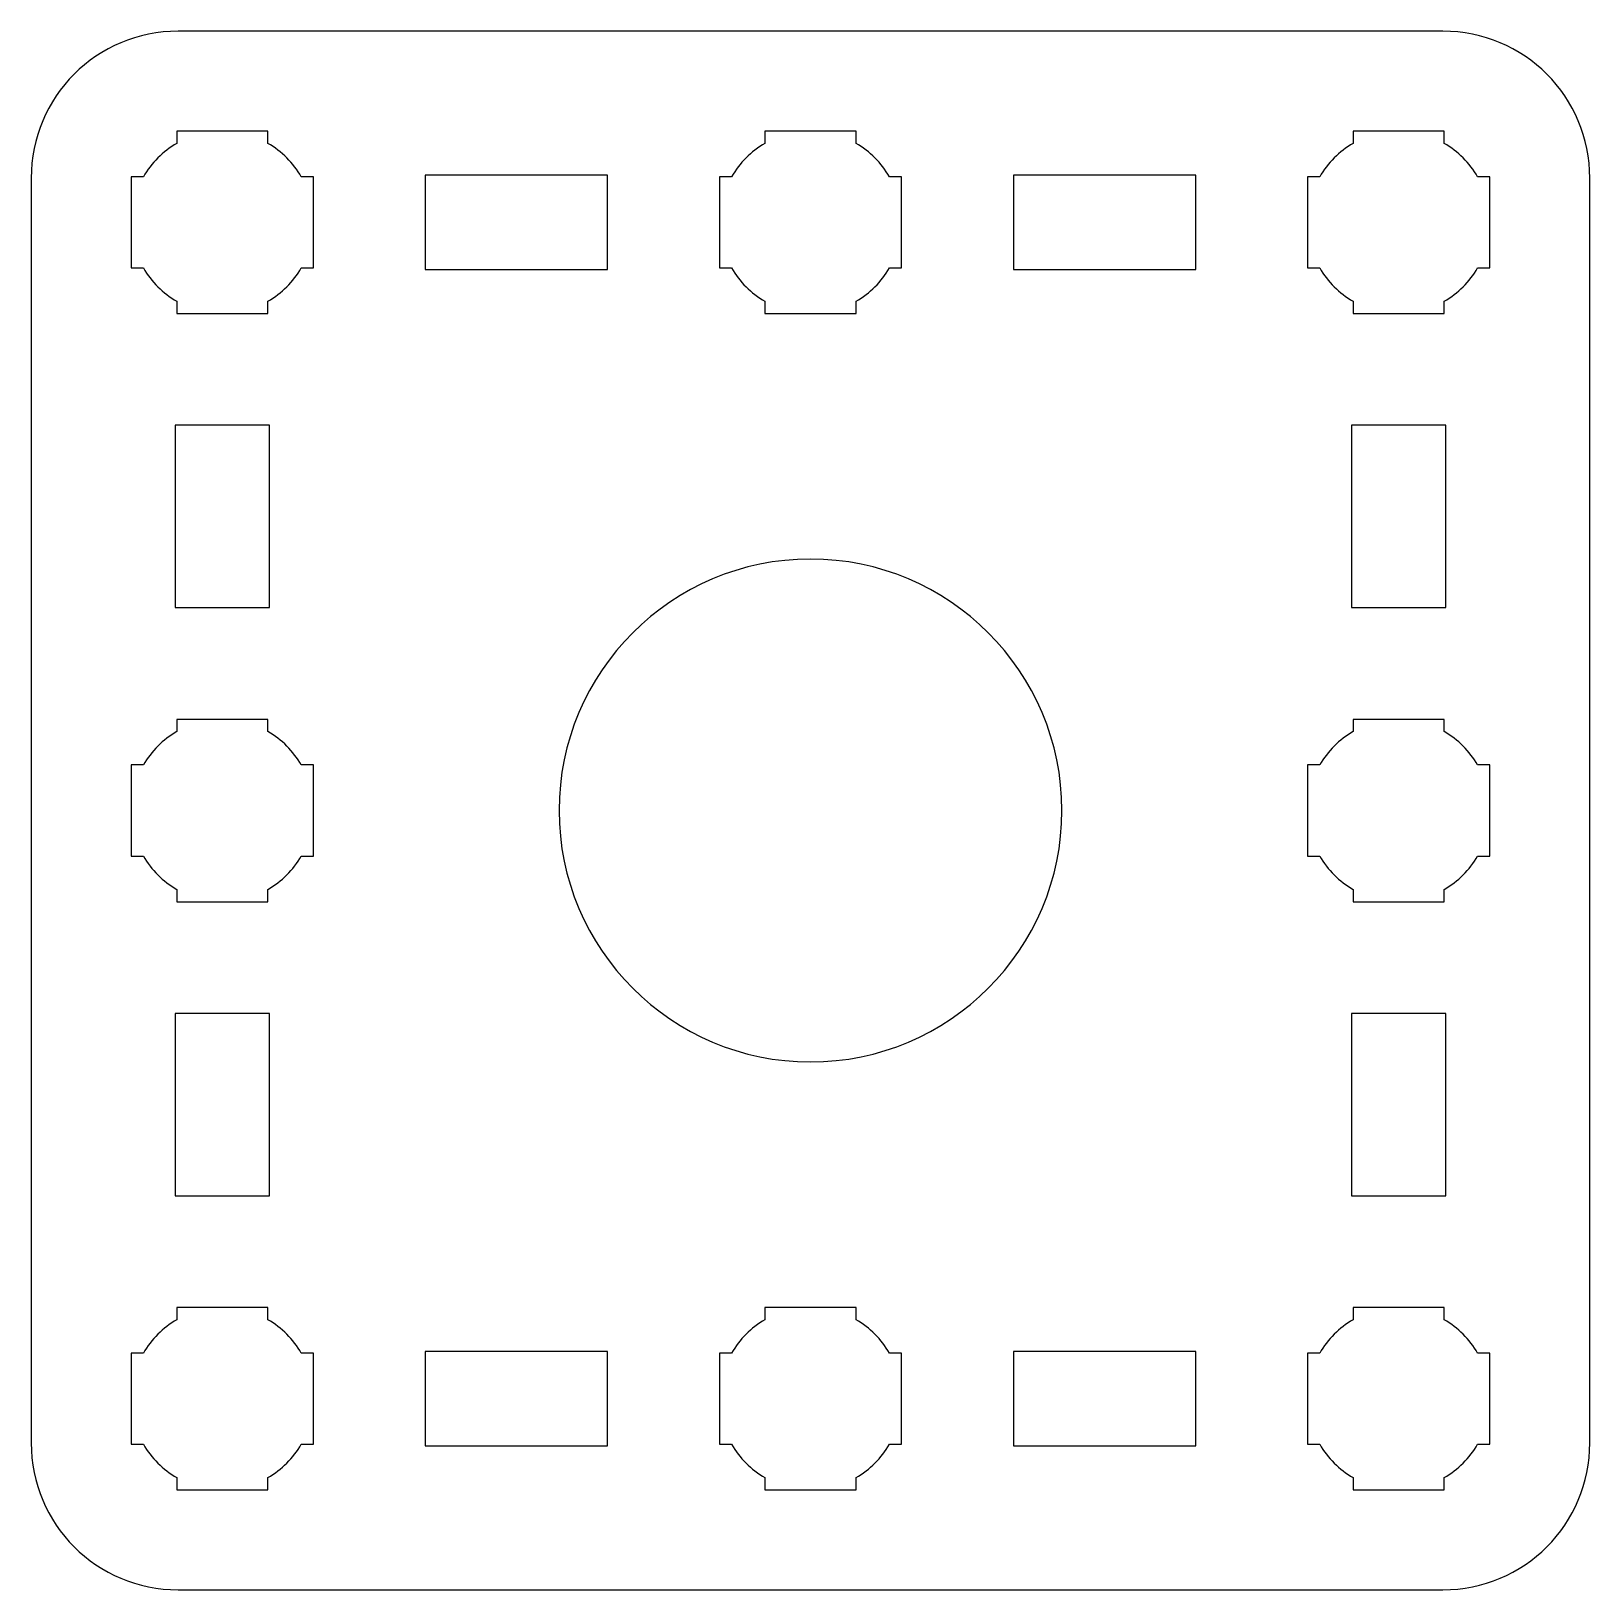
# Model space of a CAD drawing. Extents: x -162 to -48, y -145 to -92.
# Drawn here: x -101.5 to -48.5, y -145 to -92 of the extents above; entities that cross this region are included whole.
import ezdxf

# ---------------------------------------------------------------- set-up
doc = ezdxf.new("R2010")
doc.units = 0
doc.header["$MEASUREMENT"] = 0
doc.layers.add('LAYER_1', color=7, linetype='CONTINUOUS')

msp = doc.modelspace()

# ---------------------------------------------------------------- linework, layer by layer
at = {"layer": 'LAYER_1'}
for points, knots in [([(-96.4994, -91.9997), (-96.4994, -91.9997), (-53.5007, -91.9997), (-53.5007, -91.9997), (-53.5007, -91.9997), (-50.7293, -91.9997), (-48.4997, -94.2306), (-48.4997, -97.0006), (-48.4997, -97.0006), (-48.4997, -97.0006), (-48.4997, -139.9993), (-48.4997, -139.9993), (-48.4997, -139.9993), (-48.4997, -142.7707), (-50.7293, -145.0003), (-53.5007, -145.0003), (-53.5007, -145.0003), (-53.5007, -145.0003), (-96.4994, -145.0003), (-96.4994, -145.0003), (-96.4994, -145.0003), (-99.2694, -145.0003), (-101.5003, -142.7707), (-101.5003, -139.9993), (-101.5003, -139.9993), (-101.5003, -139.9993), (-101.5003, -97.0006), (-101.5003, -97.0006), (-101.5003, -97.0006), (-101.5003, -94.2306), (-99.2694, -91.9997), (-96.4994, -91.9997)], [0, 0, 0, 0, 0.125, 0.125, 0.125, 0.125, 0.25, 0.25, 0.25, 0.25, 0.375, 0.375, 0.375, 0.375, 0.5, 0.5, 0.5, 0.5, 0.625, 0.625, 0.625, 0.625, 0.75, 0.75, 0.75, 0.75, 0.875, 0.875, 0.875, 0.875, 1, 1, 1, 1]), ([(-96.5498, -101.6003), (-96.5498, -101.6003), (-96.5498, -101.1851), (-96.5498, -101.1851), (-96.5498, -101.1851), (-97.0204, -100.9131), (-97.4126, -100.521), (-97.6849, -100.0505), (-97.6849, -100.0505), (-97.6849, -100.0505), (-98.0997, -100.0505), (-98.0997, -100.0505), (-98.0997, -100.0505), (-98.0997, -100.0505), (-98.0997, -98.516), (-98.0997, -98.516), (-98.0997, -98.516), (-98.0997, -98.516), (-98.1, -98.5), (-98.1, -98.5), (-98.1, -98.5), (-98.1, -98.5), (-98.0997, -98.484), (-98.0997, -98.484), (-98.0997, -98.484), (-98.0997, -98.484), (-98.0997, -96.9508), (-98.0997, -96.9508), (-98.0997, -96.9508), (-98.0997, -96.9508), (-97.6854, -96.9508), (-97.6854, -96.9508), (-97.6854, -96.9508), (-97.4131, -96.48), (-97.0206, -96.0873), (-96.5498, -95.815), (-96.5498, -95.815), (-96.5498, -95.815), (-96.5498, -95.4009), (-96.5498, -95.4009), (-96.5498, -95.4009), (-96.5498, -95.4009), (-95.0481, -95.4009), (-95.0481, -95.4009), (-95.0481, -95.4009), (-95.0481, -95.4009), (-95.0001, -95.4003), (-95.0001, -95.4003), (-95.0001, -95.4003), (-95.0001, -95.4003), (-94.9521, -95.4009), (-94.9521, -95.4009), (-94.9521, -95.4009), (-94.9521, -95.4009), (-93.4499, -95.4009), (-93.4499, -95.4009), (-93.4499, -95.4009), (-93.4499, -95.4009), (-93.4499, -95.815), (-93.4499, -95.815), (-93.4499, -95.815), (-92.979, -96.0873), (-92.5867, -96.48), (-92.3145, -96.9508), (-92.3145, -96.9508), (-92.3145, -96.9508), (-91.9, -96.9508), (-91.9, -96.9508), (-91.9, -96.9508), (-91.9, -96.9508), (-91.9, -100.0505), (-91.9, -100.0505), (-91.9, -100.0505), (-91.9, -100.0505), (-92.315, -100.0505), (-92.315, -100.0505), (-92.315, -100.0505), (-92.5872, -100.521), (-92.9794, -100.9131), (-93.4499, -101.1851), (-93.4499, -101.1851), (-93.4499, -101.1851), (-93.4499, -101.6003), (-93.4499, -101.6003), (-93.4499, -101.6003), (-93.4499, -101.6003), (-96.5498, -101.6003), (-96.5498, -101.6003)], [0, 0, 0, 0, 0.0454545, 0.0454545, 0.0454545, 0.0454545, 0.0909091, 0.0909091, 0.0909091, 0.0909091, 0.1363636, 0.1363636, 0.1363636, 0.1363636, 0.1818182, 0.1818182, 0.1818182, 0.1818182, 0.2272727, 0.2272727, 0.2272727, 0.2272727, 0.2727273, 0.2727273, 0.2727273, 0.2727273, 0.3181818, 0.3181818, 0.3181818, 0.3181818, 0.3636364, 0.3636364, 0.3636364, 0.3636364, 0.4090909, 0.4090909, 0.4090909, 0.4090909, 0.4545455, 0.4545455, 0.4545455, 0.4545455, 0.5, 0.5, 0.5, 0.5, 0.5454545, 0.5454545, 0.5454545, 0.5454545, 0.5909091, 0.5909091, 0.5909091, 0.5909091, 0.6363636, 0.6363636, 0.6363636, 0.6363636, 0.6818182, 0.6818182, 0.6818182, 0.6818182, 0.7272727, 0.7272727, 0.7272727, 0.7272727, 0.7727273, 0.7727273, 0.7727273, 0.7727273, 0.8181818, 0.8181818, 0.8181818, 0.8181818, 0.8636364, 0.8636364, 0.8636364, 0.8636364, 0.9090909, 0.9090909, 0.9090909, 0.9090909, 0.9545455, 0.9545455, 0.9545455, 0.9545455, 1, 1, 1, 1]), ([(-76.5498, -101.6003), (-76.5498, -101.6003), (-76.5498, -101.1851), (-76.5498, -101.1851), (-76.5498, -101.1851), (-77.0204, -100.9131), (-77.4126, -100.521), (-77.6849, -100.0505), (-77.6849, -100.0505), (-77.6849, -100.0505), (-78.0997, -100.0505), (-78.0997, -100.0505), (-78.0997, -100.0505), (-78.0997, -100.0505), (-78.0997, -98.516), (-78.0997, -98.516), (-78.0997, -98.516), (-78.0997, -98.516), (-78.1, -98.5), (-78.1, -98.5), (-78.1, -98.5), (-78.1, -98.5), (-78.0997, -98.484), (-78.0997, -98.484), (-78.0997, -98.484), (-78.0997, -98.484), (-78.0997, -96.9508), (-78.0997, -96.9508), (-78.0997, -96.9508), (-78.0997, -96.9508), (-77.6854, -96.9508), (-77.6854, -96.9508), (-77.6854, -96.9508), (-77.4131, -96.48), (-77.0206, -96.0873), (-76.5498, -95.815), (-76.5498, -95.815), (-76.5498, -95.815), (-76.5498, -95.4009), (-76.5498, -95.4009), (-76.5498, -95.4009), (-76.5498, -95.4009), (-75.0481, -95.4009), (-75.0481, -95.4009), (-75.0481, -95.4009), (-75.0481, -95.4009), (-75.0001, -95.4003), (-75.0001, -95.4003), (-75.0001, -95.4003), (-75.0001, -95.4003), (-74.9521, -95.4009), (-74.9521, -95.4009), (-74.9521, -95.4009), (-74.9521, -95.4009), (-73.4499, -95.4009), (-73.4499, -95.4009), (-73.4499, -95.4009), (-73.4499, -95.4009), (-73.4499, -95.815), (-73.4499, -95.815), (-73.4499, -95.815), (-72.979, -96.0873), (-72.5867, -96.48), (-72.3145, -96.9508), (-72.3145, -96.9508), (-72.3145, -96.9508), (-71.9, -96.9508), (-71.9, -96.9508), (-71.9, -96.9508), (-71.9, -96.9508), (-71.9, -100.0505), (-71.9, -100.0505), (-71.9, -100.0505), (-71.9, -100.0505), (-72.315, -100.0505), (-72.315, -100.0505), (-72.315, -100.0505), (-72.5872, -100.521), (-72.9794, -100.9131), (-73.4499, -101.1851), (-73.4499, -101.1851), (-73.4499, -101.1851), (-73.4499, -101.6003), (-73.4499, -101.6003), (-73.4499, -101.6003), (-73.4499, -101.6003), (-76.5498, -101.6003), (-76.5498, -101.6003)], [0, 0, 0, 0, 0.0454545, 0.0454545, 0.0454545, 0.0454545, 0.0909091, 0.0909091, 0.0909091, 0.0909091, 0.1363636, 0.1363636, 0.1363636, 0.1363636, 0.1818182, 0.1818182, 0.1818182, 0.1818182, 0.2272727, 0.2272727, 0.2272727, 0.2272727, 0.2727273, 0.2727273, 0.2727273, 0.2727273, 0.3181818, 0.3181818, 0.3181818, 0.3181818, 0.3636364, 0.3636364, 0.3636364, 0.3636364, 0.4090909, 0.4090909, 0.4090909, 0.4090909, 0.4545455, 0.4545455, 0.4545455, 0.4545455, 0.5, 0.5, 0.5, 0.5, 0.5454545, 0.5454545, 0.5454545, 0.5454545, 0.5909091, 0.5909091, 0.5909091, 0.5909091, 0.6363636, 0.6363636, 0.6363636, 0.6363636, 0.6818182, 0.6818182, 0.6818182, 0.6818182, 0.7272727, 0.7272727, 0.7272727, 0.7272727, 0.7727273, 0.7727273, 0.7727273, 0.7727273, 0.8181818, 0.8181818, 0.8181818, 0.8181818, 0.8636364, 0.8636364, 0.8636364, 0.8636364, 0.9090909, 0.9090909, 0.9090909, 0.9090909, 0.9545455, 0.9545455, 0.9545455, 0.9545455, 1, 1, 1, 1]), ([(-56.5498, -101.6003), (-56.5498, -101.6003), (-56.5498, -101.1851), (-56.5498, -101.1851), (-56.5498, -101.1851), (-57.0204, -100.9131), (-57.4126, -100.521), (-57.6849, -100.0505), (-57.6849, -100.0505), (-57.6849, -100.0505), (-58.0997, -100.0505), (-58.0997, -100.0505), (-58.0997, -100.0505), (-58.0997, -100.0505), (-58.0997, -98.516), (-58.0997, -98.516), (-58.0997, -98.516), (-58.0997, -98.516), (-58.1, -98.5), (-58.1, -98.5), (-58.1, -98.5), (-58.1, -98.5), (-58.0997, -98.484), (-58.0997, -98.484), (-58.0997, -98.484), (-58.0997, -98.484), (-58.0997, -96.9508), (-58.0997, -96.9508), (-58.0997, -96.9508), (-58.0997, -96.9508), (-57.6854, -96.9508), (-57.6854, -96.9508), (-57.6854, -96.9508), (-57.4131, -96.48), (-57.0206, -96.0873), (-56.5498, -95.815), (-56.5498, -95.815), (-56.5498, -95.815), (-56.5498, -95.4009), (-56.5498, -95.4009), (-56.5498, -95.4009), (-56.5498, -95.4009), (-55.0481, -95.4009), (-55.0481, -95.4009), (-55.0481, -95.4009), (-55.0481, -95.4009), (-55.0001, -95.4003), (-55.0001, -95.4003), (-55.0001, -95.4003), (-55.0001, -95.4003), (-54.9521, -95.4009), (-54.9521, -95.4009), (-54.9521, -95.4009), (-54.9521, -95.4009), (-53.4499, -95.4009), (-53.4499, -95.4009), (-53.4499, -95.4009), (-53.4499, -95.4009), (-53.4499, -95.815), (-53.4499, -95.815), (-53.4499, -95.815), (-52.979, -96.0873), (-52.5867, -96.48), (-52.3145, -96.9508), (-52.3145, -96.9508), (-52.3145, -96.9508), (-51.9, -96.9508), (-51.9, -96.9508), (-51.9, -96.9508), (-51.9, -96.9508), (-51.9, -100.0505), (-51.9, -100.0505), (-51.9, -100.0505), (-51.9, -100.0505), (-52.315, -100.0505), (-52.315, -100.0505), (-52.315, -100.0505), (-52.5872, -100.521), (-52.9794, -100.9131), (-53.4499, -101.1851), (-53.4499, -101.1851), (-53.4499, -101.1851), (-53.4499, -101.6003), (-53.4499, -101.6003), (-53.4499, -101.6003), (-53.4499, -101.6003), (-56.5498, -101.6003), (-56.5498, -101.6003)], [0, 0, 0, 0, 0.0454545, 0.0454545, 0.0454545, 0.0454545, 0.0909091, 0.0909091, 0.0909091, 0.0909091, 0.1363636, 0.1363636, 0.1363636, 0.1363636, 0.1818182, 0.1818182, 0.1818182, 0.1818182, 0.2272727, 0.2272727, 0.2272727, 0.2272727, 0.2727273, 0.2727273, 0.2727273, 0.2727273, 0.3181818, 0.3181818, 0.3181818, 0.3181818, 0.3636364, 0.3636364, 0.3636364, 0.3636364, 0.4090909, 0.4090909, 0.4090909, 0.4090909, 0.4545455, 0.4545455, 0.4545455, 0.4545455, 0.5, 0.5, 0.5, 0.5, 0.5454545, 0.5454545, 0.5454545, 0.5454545, 0.5909091, 0.5909091, 0.5909091, 0.5909091, 0.6363636, 0.6363636, 0.6363636, 0.6363636, 0.6818182, 0.6818182, 0.6818182, 0.6818182, 0.7272727, 0.7272727, 0.7272727, 0.7272727, 0.7727273, 0.7727273, 0.7727273, 0.7727273, 0.8181818, 0.8181818, 0.8181818, 0.8181818, 0.8636364, 0.8636364, 0.8636364, 0.8636364, 0.9090909, 0.9090909, 0.9090909, 0.9090909, 0.9545455, 0.9545455, 0.9545455, 0.9545455, 1, 1, 1, 1]), ([(-88.0999, -96.9007), (-88.0999, -96.9007), (-81.8999, -96.9007), (-81.8999, -96.9007), (-81.8999, -96.9007), (-81.8999, -96.9007), (-81.8999, -100.1007), (-81.8999, -100.1007), (-81.8999, -100.1007), (-81.8999, -100.1007), (-88.0999, -100.1007), (-88.0999, -100.1007), (-88.0999, -100.1007), (-88.0999, -100.1007), (-88.0999, -96.9007), (-88.0999, -96.9007)], [0, 0, 0, 0, 0.25, 0.25, 0.25, 0.25, 0.5, 0.5, 0.5, 0.5, 0.75, 0.75, 0.75, 0.75, 1, 1, 1, 1]), ([(-68.0999, -96.9007), (-68.0999, -96.9007), (-61.8999, -96.9007), (-61.8999, -96.9007), (-61.8999, -96.9007), (-61.8999, -96.9007), (-61.8999, -100.1007), (-61.8999, -100.1007), (-61.8999, -100.1007), (-61.8999, -100.1007), (-68.0999, -100.1007), (-68.0999, -100.1007), (-68.0999, -100.1007), (-68.0999, -100.1007), (-68.0999, -96.9007), (-68.0999, -96.9007)], [0, 0, 0, 0, 0.25, 0.25, 0.25, 0.25, 0.5, 0.5, 0.5, 0.5, 0.75, 0.75, 0.75, 0.75, 1, 1, 1, 1]), ([(-96.5994, -105.4002), (-96.5994, -105.4002), (-93.3994, -105.4002), (-93.3994, -105.4002), (-93.3994, -105.4002), (-93.3994, -105.4002), (-93.3994, -111.6002), (-93.3994, -111.6002), (-93.3994, -111.6002), (-93.3994, -111.6002), (-96.5994, -111.6002), (-96.5994, -111.6002), (-96.5994, -111.6002), (-96.5994, -111.6002), (-96.5994, -105.4002), (-96.5994, -105.4002)], [0, 0, 0, 0, 0.25, 0.25, 0.25, 0.25, 0.5, 0.5, 0.5, 0.5, 0.75, 0.75, 0.75, 0.75, 1, 1, 1, 1]), ([(-56.5994, -105.4002), (-56.5994, -105.4002), (-53.3994, -105.4002), (-53.3994, -105.4002), (-53.3994, -105.4002), (-53.3994, -105.4002), (-53.3994, -111.6002), (-53.3994, -111.6002), (-53.3994, -111.6002), (-53.3994, -111.6002), (-56.5994, -111.6002), (-56.5994, -111.6002), (-56.5994, -111.6002), (-56.5994, -111.6002), (-56.5994, -105.4002), (-56.5994, -105.4002)], [0, 0, 0, 0, 0.25, 0.25, 0.25, 0.25, 0.5, 0.5, 0.5, 0.5, 0.75, 0.75, 0.75, 0.75, 1, 1, 1, 1]), ([(-75, -109.95), (-70.2787, -109.95), (-66.45, -113.7787), (-66.45, -118.5), (-66.45, -118.5), (-66.45, -123.2213), (-70.2787, -127.05), (-75, -127.05), (-75, -127.05), (-79.7213, -127.05), (-83.55, -123.2213), (-83.55, -118.5), (-83.55, -118.5), (-83.55, -113.7787), (-79.7213, -109.95), (-75, -109.95)], [0, 0, 0, 0, 0.25, 0.25, 0.25, 0.25, 0.5, 0.5, 0.5, 0.5, 0.75, 0.75, 0.75, 0.75, 1, 1, 1, 1]), ([(-96.5498, -121.6003), (-96.5498, -121.6003), (-96.5498, -121.1851), (-96.5498, -121.1851), (-96.5498, -121.1851), (-97.0204, -120.9131), (-97.4126, -120.521), (-97.6849, -120.0505), (-97.6849, -120.0505), (-97.6849, -120.0505), (-98.0997, -120.0505), (-98.0997, -120.0505), (-98.0997, -120.0505), (-98.0997, -120.0505), (-98.0997, -118.516), (-98.0997, -118.516), (-98.0997, -118.516), (-98.0997, -118.516), (-98.1, -118.5), (-98.1, -118.5), (-98.1, -118.5), (-98.1, -118.5), (-98.0997, -118.484), (-98.0997, -118.484), (-98.0997, -118.484), (-98.0997, -118.484), (-98.0997, -116.9508), (-98.0997, -116.9508), (-98.0997, -116.9508), (-98.0997, -116.9508), (-97.6854, -116.9508), (-97.6854, -116.9508), (-97.6854, -116.9508), (-97.4131, -116.48), (-97.0206, -116.0873), (-96.5498, -115.815), (-96.5498, -115.815), (-96.5498, -115.815), (-96.5498, -115.4009), (-96.5498, -115.4009), (-96.5498, -115.4009), (-96.5498, -115.4009), (-95.0481, -115.4009), (-95.0481, -115.4009), (-95.0481, -115.4009), (-95.0481, -115.4009), (-95.0001, -115.4003), (-95.0001, -115.4003), (-95.0001, -115.4003), (-95.0001, -115.4003), (-94.9521, -115.4009), (-94.9521, -115.4009), (-94.9521, -115.4009), (-94.9521, -115.4009), (-93.4499, -115.4009), (-93.4499, -115.4009), (-93.4499, -115.4009), (-93.4499, -115.4009), (-93.4499, -115.815), (-93.4499, -115.815), (-93.4499, -115.815), (-92.979, -116.0873), (-92.5867, -116.48), (-92.3145, -116.9508), (-92.3145, -116.9508), (-92.3145, -116.9508), (-91.9, -116.9508), (-91.9, -116.9508), (-91.9, -116.9508), (-91.9, -116.9508), (-91.9, -120.0505), (-91.9, -120.0505), (-91.9, -120.0505), (-91.9, -120.0505), (-92.315, -120.0505), (-92.315, -120.0505), (-92.315, -120.0505), (-92.5872, -120.521), (-92.9794, -120.9131), (-93.4499, -121.1851), (-93.4499, -121.1851), (-93.4499, -121.1851), (-93.4499, -121.6003), (-93.4499, -121.6003), (-93.4499, -121.6003), (-93.4499, -121.6003), (-96.5498, -121.6003), (-96.5498, -121.6003)], [0, 0, 0, 0, 0.0454545, 0.0454545, 0.0454545, 0.0454545, 0.0909091, 0.0909091, 0.0909091, 0.0909091, 0.1363636, 0.1363636, 0.1363636, 0.1363636, 0.1818182, 0.1818182, 0.1818182, 0.1818182, 0.2272727, 0.2272727, 0.2272727, 0.2272727, 0.2727273, 0.2727273, 0.2727273, 0.2727273, 0.3181818, 0.3181818, 0.3181818, 0.3181818, 0.3636364, 0.3636364, 0.3636364, 0.3636364, 0.4090909, 0.4090909, 0.4090909, 0.4090909, 0.4545455, 0.4545455, 0.4545455, 0.4545455, 0.5, 0.5, 0.5, 0.5, 0.5454545, 0.5454545, 0.5454545, 0.5454545, 0.5909091, 0.5909091, 0.5909091, 0.5909091, 0.6363636, 0.6363636, 0.6363636, 0.6363636, 0.6818182, 0.6818182, 0.6818182, 0.6818182, 0.7272727, 0.7272727, 0.7272727, 0.7272727, 0.7727273, 0.7727273, 0.7727273, 0.7727273, 0.8181818, 0.8181818, 0.8181818, 0.8181818, 0.8636364, 0.8636364, 0.8636364, 0.8636364, 0.9090909, 0.9090909, 0.9090909, 0.9090909, 0.9545455, 0.9545455, 0.9545455, 0.9545455, 1, 1, 1, 1]), ([(-56.5498, -121.6003), (-56.5498, -121.6003), (-56.5498, -121.1851), (-56.5498, -121.1851), (-56.5498, -121.1851), (-57.0204, -120.9131), (-57.4126, -120.521), (-57.6849, -120.0505), (-57.6849, -120.0505), (-57.6849, -120.0505), (-58.0997, -120.0505), (-58.0997, -120.0505), (-58.0997, -120.0505), (-58.0997, -120.0505), (-58.0997, -118.516), (-58.0997, -118.516), (-58.0997, -118.516), (-58.0997, -118.516), (-58.1, -118.5), (-58.1, -118.5), (-58.1, -118.5), (-58.1, -118.5), (-58.0997, -118.484), (-58.0997, -118.484), (-58.0997, -118.484), (-58.0997, -118.484), (-58.0997, -116.9508), (-58.0997, -116.9508), (-58.0997, -116.9508), (-58.0997, -116.9508), (-57.6854, -116.9508), (-57.6854, -116.9508), (-57.6854, -116.9508), (-57.4131, -116.48), (-57.0206, -116.0873), (-56.5498, -115.815), (-56.5498, -115.815), (-56.5498, -115.815), (-56.5498, -115.4009), (-56.5498, -115.4009), (-56.5498, -115.4009), (-56.5498, -115.4009), (-55.0481, -115.4009), (-55.0481, -115.4009), (-55.0481, -115.4009), (-55.0481, -115.4009), (-55.0001, -115.4003), (-55.0001, -115.4003), (-55.0001, -115.4003), (-55.0001, -115.4003), (-54.9521, -115.4009), (-54.9521, -115.4009), (-54.9521, -115.4009), (-54.9521, -115.4009), (-53.4499, -115.4009), (-53.4499, -115.4009), (-53.4499, -115.4009), (-53.4499, -115.4009), (-53.4499, -115.815), (-53.4499, -115.815), (-53.4499, -115.815), (-52.979, -116.0873), (-52.5867, -116.48), (-52.3145, -116.9508), (-52.3145, -116.9508), (-52.3145, -116.9508), (-51.9, -116.9508), (-51.9, -116.9508), (-51.9, -116.9508), (-51.9, -116.9508), (-51.9, -120.0505), (-51.9, -120.0505), (-51.9, -120.0505), (-51.9, -120.0505), (-52.315, -120.0505), (-52.315, -120.0505), (-52.315, -120.0505), (-52.5872, -120.521), (-52.9794, -120.9131), (-53.4499, -121.1851), (-53.4499, -121.1851), (-53.4499, -121.1851), (-53.4499, -121.6003), (-53.4499, -121.6003), (-53.4499, -121.6003), (-53.4499, -121.6003), (-56.5498, -121.6003), (-56.5498, -121.6003)], [0, 0, 0, 0, 0.0454545, 0.0454545, 0.0454545, 0.0454545, 0.0909091, 0.0909091, 0.0909091, 0.0909091, 0.1363636, 0.1363636, 0.1363636, 0.1363636, 0.1818182, 0.1818182, 0.1818182, 0.1818182, 0.2272727, 0.2272727, 0.2272727, 0.2272727, 0.2727273, 0.2727273, 0.2727273, 0.2727273, 0.3181818, 0.3181818, 0.3181818, 0.3181818, 0.3636364, 0.3636364, 0.3636364, 0.3636364, 0.4090909, 0.4090909, 0.4090909, 0.4090909, 0.4545455, 0.4545455, 0.4545455, 0.4545455, 0.5, 0.5, 0.5, 0.5, 0.5454545, 0.5454545, 0.5454545, 0.5454545, 0.5909091, 0.5909091, 0.5909091, 0.5909091, 0.6363636, 0.6363636, 0.6363636, 0.6363636, 0.6818182, 0.6818182, 0.6818182, 0.6818182, 0.7272727, 0.7272727, 0.7272727, 0.7272727, 0.7727273, 0.7727273, 0.7727273, 0.7727273, 0.8181818, 0.8181818, 0.8181818, 0.8181818, 0.8636364, 0.8636364, 0.8636364, 0.8636364, 0.9090909, 0.9090909, 0.9090909, 0.9090909, 0.9545455, 0.9545455, 0.9545455, 0.9545455, 1, 1, 1, 1]), ([(-96.5994, -125.4002), (-96.5994, -125.4002), (-93.3994, -125.4002), (-93.3994, -125.4002), (-93.3994, -125.4002), (-93.3994, -125.4002), (-93.3994, -131.6002), (-93.3994, -131.6002), (-93.3994, -131.6002), (-93.3994, -131.6002), (-96.5994, -131.6002), (-96.5994, -131.6002), (-96.5994, -131.6002), (-96.5994, -131.6002), (-96.5994, -125.4002), (-96.5994, -125.4002)], [0, 0, 0, 0, 0.25, 0.25, 0.25, 0.25, 0.5, 0.5, 0.5, 0.5, 0.75, 0.75, 0.75, 0.75, 1, 1, 1, 1]), ([(-56.5994, -125.4002), (-56.5994, -125.4002), (-53.3994, -125.4002), (-53.3994, -125.4002), (-53.3994, -125.4002), (-53.3994, -125.4002), (-53.3994, -131.6002), (-53.3994, -131.6002), (-53.3994, -131.6002), (-53.3994, -131.6002), (-56.5994, -131.6002), (-56.5994, -131.6002), (-56.5994, -131.6002), (-56.5994, -131.6002), (-56.5994, -125.4002), (-56.5994, -125.4002)], [0, 0, 0, 0, 0.25, 0.25, 0.25, 0.25, 0.5, 0.5, 0.5, 0.5, 0.75, 0.75, 0.75, 0.75, 1, 1, 1, 1]), ([(-96.5498, -141.6003), (-96.5498, -141.6003), (-96.5498, -141.1851), (-96.5498, -141.1851), (-96.5498, -141.1851), (-97.0204, -140.9131), (-97.4126, -140.521), (-97.6849, -140.0505), (-97.6849, -140.0505), (-97.6849, -140.0505), (-98.0997, -140.0505), (-98.0997, -140.0505), (-98.0997, -140.0505), (-98.0997, -140.0505), (-98.0997, -138.516), (-98.0997, -138.516), (-98.0997, -138.516), (-98.0997, -138.516), (-98.1, -138.5), (-98.1, -138.5), (-98.1, -138.5), (-98.1, -138.5), (-98.0997, -138.484), (-98.0997, -138.484), (-98.0997, -138.484), (-98.0997, -138.484), (-98.0997, -136.9508), (-98.0997, -136.9508), (-98.0997, -136.9508), (-98.0997, -136.9508), (-97.6854, -136.9508), (-97.6854, -136.9508), (-97.6854, -136.9508), (-97.4131, -136.48), (-97.0206, -136.0873), (-96.5498, -135.815), (-96.5498, -135.815), (-96.5498, -135.815), (-96.5498, -135.4009), (-96.5498, -135.4009), (-96.5498, -135.4009), (-96.5498, -135.4009), (-95.0481, -135.4009), (-95.0481, -135.4009), (-95.0481, -135.4009), (-95.0481, -135.4009), (-95.0001, -135.4003), (-95.0001, -135.4003), (-95.0001, -135.4003), (-95.0001, -135.4003), (-94.9521, -135.4009), (-94.9521, -135.4009), (-94.9521, -135.4009), (-94.9521, -135.4009), (-93.4499, -135.4009), (-93.4499, -135.4009), (-93.4499, -135.4009), (-93.4499, -135.4009), (-93.4499, -135.815), (-93.4499, -135.815), (-93.4499, -135.815), (-92.979, -136.0873), (-92.5867, -136.48), (-92.3145, -136.9508), (-92.3145, -136.9508), (-92.3145, -136.9508), (-91.9, -136.9508), (-91.9, -136.9508), (-91.9, -136.9508), (-91.9, -136.9508), (-91.9, -140.0505), (-91.9, -140.0505), (-91.9, -140.0505), (-91.9, -140.0505), (-92.315, -140.0505), (-92.315, -140.0505), (-92.315, -140.0505), (-92.5872, -140.521), (-92.9794, -140.9131), (-93.4499, -141.1851), (-93.4499, -141.1851), (-93.4499, -141.1851), (-93.4499, -141.6003), (-93.4499, -141.6003), (-93.4499, -141.6003), (-93.4499, -141.6003), (-96.5498, -141.6003), (-96.5498, -141.6003)], [0, 0, 0, 0, 0.0454545, 0.0454545, 0.0454545, 0.0454545, 0.0909091, 0.0909091, 0.0909091, 0.0909091, 0.1363636, 0.1363636, 0.1363636, 0.1363636, 0.1818182, 0.1818182, 0.1818182, 0.1818182, 0.2272727, 0.2272727, 0.2272727, 0.2272727, 0.2727273, 0.2727273, 0.2727273, 0.2727273, 0.3181818, 0.3181818, 0.3181818, 0.3181818, 0.3636364, 0.3636364, 0.3636364, 0.3636364, 0.4090909, 0.4090909, 0.4090909, 0.4090909, 0.4545455, 0.4545455, 0.4545455, 0.4545455, 0.5, 0.5, 0.5, 0.5, 0.5454545, 0.5454545, 0.5454545, 0.5454545, 0.5909091, 0.5909091, 0.5909091, 0.5909091, 0.6363636, 0.6363636, 0.6363636, 0.6363636, 0.6818182, 0.6818182, 0.6818182, 0.6818182, 0.7272727, 0.7272727, 0.7272727, 0.7272727, 0.7727273, 0.7727273, 0.7727273, 0.7727273, 0.8181818, 0.8181818, 0.8181818, 0.8181818, 0.8636364, 0.8636364, 0.8636364, 0.8636364, 0.9090909, 0.9090909, 0.9090909, 0.9090909, 0.9545455, 0.9545455, 0.9545455, 0.9545455, 1, 1, 1, 1]), ([(-76.5498, -141.6003), (-76.5498, -141.6003), (-76.5498, -141.1851), (-76.5498, -141.1851), (-76.5498, -141.1851), (-77.0204, -140.9131), (-77.4126, -140.521), (-77.6849, -140.0505), (-77.6849, -140.0505), (-77.6849, -140.0505), (-78.0997, -140.0505), (-78.0997, -140.0505), (-78.0997, -140.0505), (-78.0997, -140.0505), (-78.0997, -138.516), (-78.0997, -138.516), (-78.0997, -138.516), (-78.0997, -138.516), (-78.1, -138.5), (-78.1, -138.5), (-78.1, -138.5), (-78.1, -138.5), (-78.0997, -138.484), (-78.0997, -138.484), (-78.0997, -138.484), (-78.0997, -138.484), (-78.0997, -136.9508), (-78.0997, -136.9508), (-78.0997, -136.9508), (-78.0997, -136.9508), (-77.6854, -136.9508), (-77.6854, -136.9508), (-77.6854, -136.9508), (-77.4131, -136.48), (-77.0206, -136.0873), (-76.5498, -135.815), (-76.5498, -135.815), (-76.5498, -135.815), (-76.5498, -135.4009), (-76.5498, -135.4009), (-76.5498, -135.4009), (-76.5498, -135.4009), (-75.0481, -135.4009), (-75.0481, -135.4009), (-75.0481, -135.4009), (-75.0481, -135.4009), (-75.0001, -135.4003), (-75.0001, -135.4003), (-75.0001, -135.4003), (-75.0001, -135.4003), (-74.9521, -135.4009), (-74.9521, -135.4009), (-74.9521, -135.4009), (-74.9521, -135.4009), (-73.4499, -135.4009), (-73.4499, -135.4009), (-73.4499, -135.4009), (-73.4499, -135.4009), (-73.4499, -135.815), (-73.4499, -135.815), (-73.4499, -135.815), (-72.979, -136.0873), (-72.5867, -136.48), (-72.3145, -136.9508), (-72.3145, -136.9508), (-72.3145, -136.9508), (-71.9, -136.9508), (-71.9, -136.9508), (-71.9, -136.9508), (-71.9, -136.9508), (-71.9, -140.0505), (-71.9, -140.0505), (-71.9, -140.0505), (-71.9, -140.0505), (-72.315, -140.0505), (-72.315, -140.0505), (-72.315, -140.0505), (-72.5872, -140.521), (-72.9794, -140.9131), (-73.4499, -141.1851), (-73.4499, -141.1851), (-73.4499, -141.1851), (-73.4499, -141.6003), (-73.4499, -141.6003), (-73.4499, -141.6003), (-73.4499, -141.6003), (-76.5498, -141.6003), (-76.5498, -141.6003)], [0, 0, 0, 0, 0.0454545, 0.0454545, 0.0454545, 0.0454545, 0.0909091, 0.0909091, 0.0909091, 0.0909091, 0.1363636, 0.1363636, 0.1363636, 0.1363636, 0.1818182, 0.1818182, 0.1818182, 0.1818182, 0.2272727, 0.2272727, 0.2272727, 0.2272727, 0.2727273, 0.2727273, 0.2727273, 0.2727273, 0.3181818, 0.3181818, 0.3181818, 0.3181818, 0.3636364, 0.3636364, 0.3636364, 0.3636364, 0.4090909, 0.4090909, 0.4090909, 0.4090909, 0.4545455, 0.4545455, 0.4545455, 0.4545455, 0.5, 0.5, 0.5, 0.5, 0.5454545, 0.5454545, 0.5454545, 0.5454545, 0.5909091, 0.5909091, 0.5909091, 0.5909091, 0.6363636, 0.6363636, 0.6363636, 0.6363636, 0.6818182, 0.6818182, 0.6818182, 0.6818182, 0.7272727, 0.7272727, 0.7272727, 0.7272727, 0.7727273, 0.7727273, 0.7727273, 0.7727273, 0.8181818, 0.8181818, 0.8181818, 0.8181818, 0.8636364, 0.8636364, 0.8636364, 0.8636364, 0.9090909, 0.9090909, 0.9090909, 0.9090909, 0.9545455, 0.9545455, 0.9545455, 0.9545455, 1, 1, 1, 1]), ([(-56.5498, -141.6003), (-56.5498, -141.6003), (-56.5498, -141.1851), (-56.5498, -141.1851), (-56.5498, -141.1851), (-57.0204, -140.9131), (-57.4126, -140.521), (-57.6849, -140.0505), (-57.6849, -140.0505), (-57.6849, -140.0505), (-58.0997, -140.0505), (-58.0997, -140.0505), (-58.0997, -140.0505), (-58.0997, -140.0505), (-58.0997, -138.516), (-58.0997, -138.516), (-58.0997, -138.516), (-58.0997, -138.516), (-58.1, -138.5), (-58.1, -138.5), (-58.1, -138.5), (-58.1, -138.5), (-58.0997, -138.484), (-58.0997, -138.484), (-58.0997, -138.484), (-58.0997, -138.484), (-58.0997, -136.9508), (-58.0997, -136.9508), (-58.0997, -136.9508), (-58.0997, -136.9508), (-57.6854, -136.9508), (-57.6854, -136.9508), (-57.6854, -136.9508), (-57.4131, -136.48), (-57.0206, -136.0873), (-56.5498, -135.815), (-56.5498, -135.815), (-56.5498, -135.815), (-56.5498, -135.4009), (-56.5498, -135.4009), (-56.5498, -135.4009), (-56.5498, -135.4009), (-55.0481, -135.4009), (-55.0481, -135.4009), (-55.0481, -135.4009), (-55.0481, -135.4009), (-55.0001, -135.4003), (-55.0001, -135.4003), (-55.0001, -135.4003), (-55.0001, -135.4003), (-54.9521, -135.4009), (-54.9521, -135.4009), (-54.9521, -135.4009), (-54.9521, -135.4009), (-53.4499, -135.4009), (-53.4499, -135.4009), (-53.4499, -135.4009), (-53.4499, -135.4009), (-53.4499, -135.815), (-53.4499, -135.815), (-53.4499, -135.815), (-52.979, -136.0873), (-52.5867, -136.48), (-52.3145, -136.9508), (-52.3145, -136.9508), (-52.3145, -136.9508), (-51.9, -136.9508), (-51.9, -136.9508), (-51.9, -136.9508), (-51.9, -136.9508), (-51.9, -140.0505), (-51.9, -140.0505), (-51.9, -140.0505), (-51.9, -140.0505), (-52.315, -140.0505), (-52.315, -140.0505), (-52.315, -140.0505), (-52.5872, -140.521), (-52.9794, -140.9131), (-53.4499, -141.1851), (-53.4499, -141.1851), (-53.4499, -141.1851), (-53.4499, -141.6003), (-53.4499, -141.6003), (-53.4499, -141.6003), (-53.4499, -141.6003), (-56.5498, -141.6003), (-56.5498, -141.6003)], [0, 0, 0, 0, 0.0454545, 0.0454545, 0.0454545, 0.0454545, 0.0909091, 0.0909091, 0.0909091, 0.0909091, 0.1363636, 0.1363636, 0.1363636, 0.1363636, 0.1818182, 0.1818182, 0.1818182, 0.1818182, 0.2272727, 0.2272727, 0.2272727, 0.2272727, 0.2727273, 0.2727273, 0.2727273, 0.2727273, 0.3181818, 0.3181818, 0.3181818, 0.3181818, 0.3636364, 0.3636364, 0.3636364, 0.3636364, 0.4090909, 0.4090909, 0.4090909, 0.4090909, 0.4545455, 0.4545455, 0.4545455, 0.4545455, 0.5, 0.5, 0.5, 0.5, 0.5454545, 0.5454545, 0.5454545, 0.5454545, 0.5909091, 0.5909091, 0.5909091, 0.5909091, 0.6363636, 0.6363636, 0.6363636, 0.6363636, 0.6818182, 0.6818182, 0.6818182, 0.6818182, 0.7272727, 0.7272727, 0.7272727, 0.7272727, 0.7727273, 0.7727273, 0.7727273, 0.7727273, 0.8181818, 0.8181818, 0.8181818, 0.8181818, 0.8636364, 0.8636364, 0.8636364, 0.8636364, 0.9090909, 0.9090909, 0.9090909, 0.9090909, 0.9545455, 0.9545455, 0.9545455, 0.9545455, 1, 1, 1, 1]), ([(-88.0999, -136.9007), (-88.0999, -136.9007), (-81.8999, -136.9007), (-81.8999, -136.9007), (-81.8999, -136.9007), (-81.8999, -136.9007), (-81.8999, -140.1007), (-81.8999, -140.1007), (-81.8999, -140.1007), (-81.8999, -140.1007), (-88.0999, -140.1007), (-88.0999, -140.1007), (-88.0999, -140.1007), (-88.0999, -140.1007), (-88.0999, -136.9007), (-88.0999, -136.9007)], [0, 0, 0, 0, 0.25, 0.25, 0.25, 0.25, 0.5, 0.5, 0.5, 0.5, 0.75, 0.75, 0.75, 0.75, 1, 1, 1, 1]), ([(-68.0999, -136.9007), (-68.0999, -136.9007), (-61.8999, -136.9007), (-61.8999, -136.9007), (-61.8999, -136.9007), (-61.8999, -136.9007), (-61.8999, -140.1007), (-61.8999, -140.1007), (-61.8999, -140.1007), (-61.8999, -140.1007), (-68.0999, -140.1007), (-68.0999, -140.1007), (-68.0999, -140.1007), (-68.0999, -140.1007), (-68.0999, -136.9007), (-68.0999, -136.9007)], [0, 0, 0, 0, 0.25, 0.25, 0.25, 0.25, 0.5, 0.5, 0.5, 0.5, 0.75, 0.75, 0.75, 0.75, 1, 1, 1, 1])]:
    msp.add_open_spline(points, degree=3, knots=knots, dxfattribs=at)

doc.saveas('drawing.dxf')
